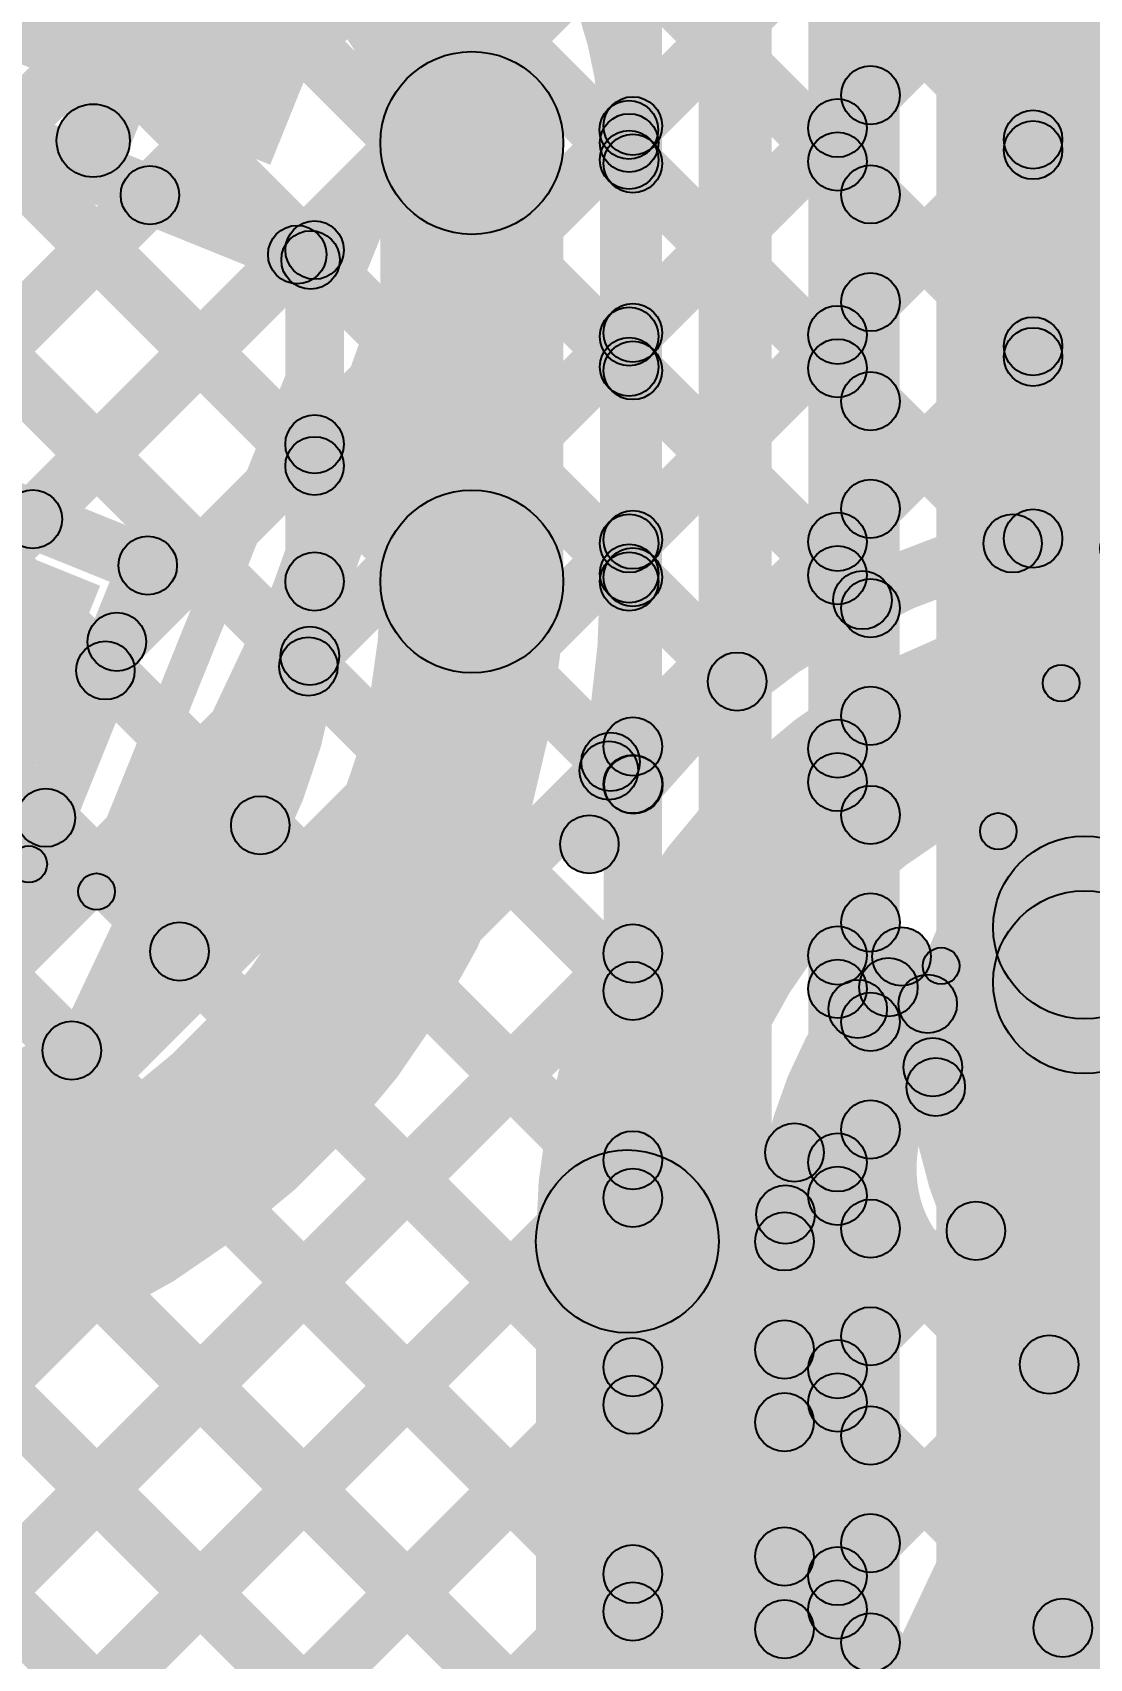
# Model space of a CAD drawing. Header units: millimetres. Extents: x -2.17 to 2.17, y -2.17 to 2.17.
# Drawn here: x 1.3519 to 1.4964, y -0.7206 to -0.4983 of the extents above; entities that cross this region are included whole.
import ezdxf

# ---------------------------------------------------------------- set-up
doc = ezdxf.new("R2010")
doc.units = ezdxf.units.MM
doc.header["$MEASUREMENT"] = 0
for name, color, linetype in [('BottomLayer', 5, 'Continuous'), ('Mechanical2', 216, 'Continuous'), ('TopLayer', 1, 'Continuous'), ('TopOverlay', 2, 'Continuous'), ('TopPaste', 8, 'Continuous'), ('TopSolder', 216, 'Continuous')]:
    doc.layers.add(name, color=color, linetype=linetype)

# ---------------------------------------------------------------- blocks, each defined once
blk = doc.blocks.new('WS2812B_M____193')
at = {"layer": 'TopLayer'}
for points in [[(-0.09409, -0.01142), (-0.03504, -0.01142), (-0.03504, -0.05079), (-0.09409, -0.05079)], [(0.03504, -0.01142), (0.09409, -0.01142), (0.09409, -0.05079), (0.03504, -0.05079)]]:
    blk.add_hatch(color=1, dxfattribs=at).paths.add_polyline_path(points)
at = {"layer": 'TopOverlay'}
h = blk.add_hatch(color=2, dxfattribs=at)
edge = h.paths.add_edge_path()
edge.add_arc((-0.07, -0.06), 0.0025, 0, 360)
for points in [[(-0.0725, -0.06), (-0.0675, -0.06), (-0.0675, -0.07), (-0.0725, -0.07)], [(-0.07, -0.0725), (-0.07, -0.0675), (0.07, -0.0675), (0.07, -0.0725)]]:
    blk.add_hatch(color=2, dxfattribs=at).paths.add_polyline_path(points)
h = blk.add_hatch(color=2, dxfattribs=at)
edge = h.paths.add_edge_path()
edge.add_arc((-0.07, -0.07), 0.0025, 0, 360)
h = blk.add_hatch(color=2, dxfattribs=at)
edge = h.paths.add_edge_path()
edge.add_arc((-0.07, -0.07), 0.0025, 0, 360)
at = {"layer": 'TopPaste'}
for points in [[(-0.09409, -0.01142), (-0.03504, -0.01142), (-0.03504, -0.05079), (-0.09409, -0.05079)], [(0.03504, -0.01142), (0.09409, -0.01142), (0.09409, -0.05079), (0.03504, -0.05079)]]:
    blk.add_hatch(color=8, dxfattribs=at).paths.add_polyline_path(points)
at = {"layer": 'TopSolder'}
for points in [[(-0.09809, -0.00742), (-0.03104, -0.00742), (-0.03104, -0.05479), (-0.09809, -0.05479)], [(0.03104, -0.00742), (0.09809, -0.00742), (0.09809, -0.05479), (0.03104, -0.05479)]]:
    blk.add_hatch(color=216, dxfattribs=at).paths.add_polyline_path(points)
at = {"layer": 'TopOverlay'}
for centre in [(-0.07, -0.06), (-0.07, -0.07), (-0.07, -0.07)]:
    blk.add_circle(centre, 0.0025, dxfattribs=at)
blk = doc.blocks.new('C__0402_324')
at = {"layer": 'TopLayer'}
for points in [[(-0.0275, -0.0125), (-0.0275, 0.0125), (-0.0095, 0.0125), (-0.0095, -0.0125)], [(0.0095, -0.0125), (0.0095, 0.0125), (0.0275, 0.0125), (0.0275, -0.0125)]]:
    blk.add_hatch(color=1, dxfattribs=at).paths.add_polyline_path(points)
at = {"layer": 'TopOverlay'}
h = blk.add_hatch(color=2, dxfattribs=at)
edge = h.paths.add_edge_path()
edge.add_arc((-0.031, 0.016), 0.0025, 0, 360)
h = blk.add_hatch(color=2, dxfattribs=at)
edge = h.paths.add_edge_path()
edge.add_arc((-0.031, 0.016), 0.0025, 0, 360)
for points in [[(-0.011, 0.0185), (-0.011, 0.0135), (-0.031, 0.0135), (-0.031, 0.0185)], [(0.031, 0.0185), (0.031, 0.0135), (0.011, 0.0135), (0.011, 0.0185)], [(-0.0285, -0.016), (-0.0335, -0.016), (-0.0335, 0.016), (-0.0285, 0.016)], [(0.0335, -0.016), (0.0285, -0.016), (0.0285, 0.016), (0.0335, 0.016)], [(-0.011, -0.0135), (-0.011, -0.0185), (-0.031, -0.0185), (-0.031, -0.0135)], [(0.031, -0.0135), (0.031, -0.0185), (0.011, -0.0185), (0.011, -0.0135)]]:
    blk.add_hatch(color=2, dxfattribs=at).paths.add_polyline_path(points)
h = blk.add_hatch(color=2, dxfattribs=at)
edge = h.paths.add_edge_path()
edge.add_arc((-0.011, 0.016), 0.0025, 0, 360)
h = blk.add_hatch(color=2, dxfattribs=at)
edge = h.paths.add_edge_path()
edge.add_arc((0.011, 0.016), 0.0025, 0, 360)
h = blk.add_hatch(color=2, dxfattribs=at)
edge = h.paths.add_edge_path()
edge.add_arc((0.031, 0.016), 0.0025, 0, 360)
h = blk.add_hatch(color=2, dxfattribs=at)
edge = h.paths.add_edge_path()
edge.add_arc((0.031, 0.016), 0.0025, 0, 360)
h = blk.add_hatch(color=2, dxfattribs=at)
edge = h.paths.add_edge_path()
edge.add_arc((-0.031, -0.016), 0.0025, 0, 360)
h = blk.add_hatch(color=2, dxfattribs=at)
edge = h.paths.add_edge_path()
edge.add_arc((-0.031, -0.016), 0.0025, 0, 360)
h = blk.add_hatch(color=2, dxfattribs=at)
edge = h.paths.add_edge_path()
edge.add_arc((-0.011, -0.016), 0.0025, 0, 360)
h = blk.add_hatch(color=2, dxfattribs=at)
edge = h.paths.add_edge_path()
edge.add_arc((0.011, -0.016), 0.0025, 0, 360)
h = blk.add_hatch(color=2, dxfattribs=at)
edge = h.paths.add_edge_path()
edge.add_arc((0.031, -0.016), 0.0025, 0, 360)
h = blk.add_hatch(color=2, dxfattribs=at)
edge = h.paths.add_edge_path()
edge.add_arc((0.031, -0.016), 0.0025, 0, 360)
at = {"layer": 'TopPaste'}
for points in [[(-0.0275, -0.0125), (-0.0275, 0.0125), (-0.0095, 0.0125), (-0.0095, -0.0125)], [(0.0095, -0.0125), (0.0095, 0.0125), (0.0275, 0.0125), (0.0275, -0.0125)]]:
    blk.add_hatch(color=8, dxfattribs=at).paths.add_polyline_path(points)
at = {"layer": 'TopSolder'}
for points in [[(-0.02986, -0.01486), (-0.02986, 0.01486), (-0.00714, 0.01486), (-0.00714, -0.01486)], [(0.00714, -0.01486), (0.00714, 0.01486), (0.02986, 0.01486), (0.02986, -0.01486)]]:
    blk.add_hatch(color=216, dxfattribs=at).paths.add_polyline_path(points)
at = {"layer": 'TopOverlay'}
for centre in [(-0.031, 0.016), (-0.031, 0.016), (-0.011, 0.016), (0.011, 0.016), (0.031, 0.016), (0.031, 0.016), (-0.031, -0.016), (-0.031, -0.016), (-0.011, -0.016), (0.011, -0.016), (0.031, -0.016), (0.031, -0.016)]:
    blk.add_circle(centre, 0.0025, dxfattribs=at)

msp = doc.modelspace()

# ---------------------------------------------------------------- hatches: boundary and pattern name
at = {"layer": 'BottomLayer'}
for points in [[(1.438, -0.77061), (1.43, -0.77061), (1.43, 0.08567), (1.438, 0.08567)], [(1.453, -0.77061), (1.443, -0.77061), (1.443, 0.08567), (1.453, 0.08567)], [(1.466, -0.77061), (1.458, -0.77061), (1.458, -0.23498), (1.466, -0.23498)], [(1.17178, -0.25961), (1.17743, -0.25396), (1.43683, -0.51335), (1.43117, -0.51901)], [(1.16866, -0.28478), (1.17432, -0.27913), (1.43683, -0.54164), (1.43117, -0.54729)], [(1.15497, -0.29938), (1.16063, -0.29372), (1.43683, -0.56992), (1.43117, -0.57558)], [(1.13075, -0.30344), (1.1364, -0.29778), (1.43683, -0.59821), (1.43117, -0.60386)], [(1.10329, -0.30426), (1.10895, -0.29861), (1.43683, -0.62649), (1.43117, -0.63215)], [(1.07233, -0.32987), (1.07799, -0.32422), (1.43683, -0.68306), (1.43117, -0.68872)], [(1.10061, -0.32987), (1.10627, -0.32422), (1.43683, -0.65477), (1.43117, -0.66043)], [(1.06606, -0.35188), (1.07171, -0.34623), (1.43683, -0.71134), (1.43117, -0.717)], [(1.05333, -0.36745), (1.05899, -0.36179), (1.43683, -0.73963), (1.43117, -0.74528)], [(1.00176, -0.37244), (1.00741, -0.36678), (1.43318, -0.79255), (1.42753, -0.79821)], [(1.03004, -0.37244), (1.0357, -0.36678), (1.43683, -0.76791), (1.43117, -0.77357)], [(1.13643, -0.72943), (1.13077, -0.72377), (1.43117, -0.42337), (1.43683, -0.42903)], [(1.08983, -0.80431), (1.08417, -0.79865), (1.43117, -0.45165), (1.43683, -0.45731)], [(1.4705, -1.35561), (1.4625, -1.35561), (1.4625, -0.47361), (1.4705, -0.47361)], [(1.5005, -1.35561), (1.4755, -1.35561), (1.4755, -0.47361), (1.5005, -0.47361)], [(1.08976, -0.83266), (1.0841, -0.827), (1.43117, -0.47994), (1.43683, -0.48559)], [(1.46483, -0.51416), (1.45917, -0.50851), (1.46367, -0.50401), (1.46933, -0.50966)], [(1.09127, -0.85944), (1.08561, -0.85378), (1.43117, -0.50822), (1.43683, -0.51388)], [(1.45917, -0.51873), (1.46483, -0.51307), (1.46933, -0.51757), (1.46367, -0.52323)], [(1.46483, -0.54245), (1.45917, -0.53679), (1.46367, -0.53229), (1.46933, -0.53795)], [(1.11955, -0.85944), (1.1139, -0.85378), (1.43117, -0.53651), (1.43683, -0.54216)], [(1.45917, -0.54701), (1.46483, -0.54135), (1.46933, -0.54585), (1.46367, -0.55151)], [(1.46483, -0.57073), (1.45917, -0.56507), (1.46367, -0.56057), (1.46933, -0.56623)], [(1.14784, -0.85944), (1.14218, -0.85378), (1.43117, -0.56479), (1.43683, -0.57045)], [(1.45917, -0.57529), (1.46483, -0.56964), (1.46933, -0.57414), (1.46367, -0.57979)], [(1.46483, -0.59902), (1.45917, -0.59336), (1.46367, -0.58886), (1.46933, -0.59452)], [(1.17612, -0.85944), (1.17046, -0.85378), (1.43117, -0.59307), (1.43683, -0.59873)], [(1.45917, -0.60358), (1.46483, -0.59792), (1.46933, -0.60242), (1.46367, -0.60808)], [(1.46483, -0.6273), (1.45917, -0.62164), (1.46367, -0.61714), (1.46933, -0.6228)], [(1.2044, -0.85944), (1.19875, -0.85378), (1.43117, -0.62136), (1.43683, -0.62702)], [(1.45917, -0.63186), (1.46483, -0.62621), (1.46933, -0.63071), (1.46367, -0.63636)], [(1.46483, -0.65558), (1.45917, -0.64993), (1.46367, -0.64543), (1.46933, -0.65108)], [(1.23269, -0.85944), (1.22703, -0.85378), (1.43117, -0.64964), (1.43683, -0.6553)], [(1.45917, -0.66015), (1.46483, -0.65449), (1.46933, -0.65899), (1.46367, -0.66465)], [(1.46483, -0.68387), (1.45917, -0.67821), (1.46367, -0.67371), (1.46933, -0.67937)], [(1.26097, -0.85944), (1.25532, -0.85378), (1.43117, -0.67793), (1.43683, -0.68358)], [(1.45917, -0.68843), (1.46483, -0.68277), (1.46933, -0.68727), (1.46367, -0.69293)], [(1.46483, -0.71215), (1.45917, -0.7065), (1.46367, -0.702), (1.46933, -0.70765)], [(1.28926, -0.85944), (1.2836, -0.85378), (1.43117, -0.70621), (1.43683, -0.71187)], [(1.45917, -0.71672), (1.46483, -0.71106), (1.46933, -0.71556), (1.46367, -0.72122)]]:
    msp.add_hatch(color=5, dxfattribs=at).paths.add_polyline_path(points)
h = msp.add_hatch(color=5, dxfattribs=at)
edge = h.paths.add_edge_path()
edge.add_arc((1.4665, -0.50683), 0.004, 0, 360)
h = msp.add_hatch(color=5, dxfattribs=at)
edge = h.paths.add_edge_path()
edge.add_arc((1.434, -0.51105), 0.004, 0, 360)
h = msp.add_hatch(color=5, dxfattribs=at)
edge = h.paths.add_edge_path()
edge.add_arc((1.462, -0.51133), 0.004, 0, 360)
h = msp.add_hatch(color=5, dxfattribs=at)
edge = h.paths.add_edge_path()
edge.add_arc((1.434, -0.51618), 0.004, 0, 360)
h = msp.add_hatch(color=5, dxfattribs=at)
edge = h.paths.add_edge_path()
edge.add_arc((1.462, -0.5159), 0.004, 0, 360)
h = msp.add_hatch(color=5, dxfattribs=at)
edge = h.paths.add_edge_path()
edge.add_arc((1.4665, -0.5204), 0.004, 0, 360)
h = msp.add_hatch(color=5, dxfattribs=at)
edge = h.paths.add_edge_path()
edge.add_arc((1.4665, -0.53512), 0.004, 0, 360)
h = msp.add_hatch(color=5, dxfattribs=at)
edge = h.paths.add_edge_path()
edge.add_arc((1.434, -0.53933), 0.004, 0, 360)
h = msp.add_hatch(color=5, dxfattribs=at)
edge = h.paths.add_edge_path()
edge.add_arc((1.462, -0.53962), 0.004, 0, 360)
h = msp.add_hatch(color=5, dxfattribs=at)
edge = h.paths.add_edge_path()
edge.add_arc((1.462, -0.54418), 0.004, 0, 360)
h = msp.add_hatch(color=5, dxfattribs=at)
edge = h.paths.add_edge_path()
edge.add_arc((1.434, -0.54447), 0.004, 0, 360)
h = msp.add_hatch(color=5, dxfattribs=at)
edge = h.paths.add_edge_path()
edge.add_arc((1.4665, -0.54868), 0.004, 0, 360)
h = msp.add_hatch(color=5, dxfattribs=at)
edge = h.paths.add_edge_path()
edge.add_arc((1.4665, -0.5634), 0.004, 0, 360)
h = msp.add_hatch(color=5, dxfattribs=at)
edge = h.paths.add_edge_path()
edge.add_arc((1.434, -0.56762), 0.004, 0, 360)
h = msp.add_hatch(color=5, dxfattribs=at)
edge = h.paths.add_edge_path()
edge.add_arc((1.462, -0.5679), 0.004, 0, 360)
h = msp.add_hatch(color=5, dxfattribs=at)
edge = h.paths.add_edge_path()
edge.add_arc((1.434, -0.57275), 0.004, 0, 360)
h = msp.add_hatch(color=5, dxfattribs=at)
edge = h.paths.add_edge_path()
edge.add_arc((1.462, -0.57247), 0.004, 0, 360)
h = msp.add_hatch(color=5, dxfattribs=at)
edge = h.paths.add_edge_path()
edge.add_arc((1.4665, -0.57697), 0.004, 0, 360)
h = msp.add_hatch(color=5, dxfattribs=at)
edge = h.paths.add_edge_path()
edge.add_arc((1.4665, -0.59169), 0.004, 0, 360)
h = msp.add_hatch(color=5, dxfattribs=at)
edge = h.paths.add_edge_path()
edge.add_arc((1.434, -0.5959), 0.004, 0, 360)
h = msp.add_hatch(color=5, dxfattribs=at)
edge = h.paths.add_edge_path()
edge.add_arc((1.462, -0.59619), 0.004, 0, 360)
h = msp.add_hatch(color=5, dxfattribs=at)
edge = h.paths.add_edge_path()
edge.add_arc((1.434, -0.60103), 0.004, 0, 360)
h = msp.add_hatch(color=5, dxfattribs=at)
edge = h.paths.add_edge_path()
edge.add_arc((1.462, -0.60075), 0.004, 0, 360)
h = msp.add_hatch(color=5, dxfattribs=at)
edge = h.paths.add_edge_path()
edge.add_arc((1.4665, -0.60525), 0.004, 0, 360)
h = msp.add_hatch(color=5, dxfattribs=at)
edge = h.paths.add_edge_path()
edge.add_arc((1.4665, -0.61997), 0.004, 0, 360)
h = msp.add_hatch(color=5, dxfattribs=at)
edge = h.paths.add_edge_path()
edge.add_arc((1.434, -0.62419), 0.004, 0, 360)
h = msp.add_hatch(color=5, dxfattribs=at)
edge = h.paths.add_edge_path()
edge.add_arc((1.462, -0.62447), 0.004, 0, 360)
h = msp.add_hatch(color=5, dxfattribs=at)
edge = h.paths.add_edge_path()
edge.add_arc((1.434, -0.62932), 0.004, 0, 360)
h = msp.add_hatch(color=5, dxfattribs=at)
edge = h.paths.add_edge_path()
edge.add_arc((1.462, -0.62903), 0.004, 0, 360)
h = msp.add_hatch(color=5, dxfattribs=at)
edge = h.paths.add_edge_path()
edge.add_arc((1.4665, -0.63353), 0.004, 0, 360)
h = msp.add_hatch(color=5, dxfattribs=at)
edge = h.paths.add_edge_path()
edge.add_arc((1.4665, -0.64826), 0.004, 0, 360)
h = msp.add_hatch(color=5, dxfattribs=at)
edge = h.paths.add_edge_path()
edge.add_arc((1.434, -0.65247), 0.004, 0, 360)
h = msp.add_hatch(color=5, dxfattribs=at)
edge = h.paths.add_edge_path()
edge.add_arc((1.462, -0.65276), 0.004, 0, 360)
h = msp.add_hatch(color=5, dxfattribs=at)
edge = h.paths.add_edge_path()
edge.add_arc((1.434, -0.6576), 0.004, 0, 360)
h = msp.add_hatch(color=5, dxfattribs=at)
edge = h.paths.add_edge_path()
edge.add_arc((1.462, -0.65732), 0.004, 0, 360)
h = msp.add_hatch(color=5, dxfattribs=at)
edge = h.paths.add_edge_path()
edge.add_arc((1.4665, -0.66182), 0.004, 0, 360)
h = msp.add_hatch(color=5, dxfattribs=at)
edge = h.paths.add_edge_path()
edge.add_arc((1.4665, -0.67654), 0.004, 0, 360)
h = msp.add_hatch(color=5, dxfattribs=at)
edge = h.paths.add_edge_path()
edge.add_arc((1.434, -0.68076), 0.004, 0, 360)
h = msp.add_hatch(color=5, dxfattribs=at)
edge = h.paths.add_edge_path()
edge.add_arc((1.462, -0.68104), 0.004, 0, 360)
h = msp.add_hatch(color=5, dxfattribs=at)
edge = h.paths.add_edge_path()
edge.add_arc((1.434, -0.68589), 0.004, 0, 360)
h = msp.add_hatch(color=5, dxfattribs=at)
edge = h.paths.add_edge_path()
edge.add_arc((1.462, -0.6856), 0.004, 0, 360)
h = msp.add_hatch(color=5, dxfattribs=at)
edge = h.paths.add_edge_path()
edge.add_arc((1.4665, -0.6901), 0.004, 0, 360)
h = msp.add_hatch(color=5, dxfattribs=at)
edge = h.paths.add_edge_path()
edge.add_arc((1.4665, -0.70482), 0.004, 0, 360)
h = msp.add_hatch(color=5, dxfattribs=at)
edge = h.paths.add_edge_path()
edge.add_arc((1.434, -0.70904), 0.004, 0, 360)
h = msp.add_hatch(color=5, dxfattribs=at)
edge = h.paths.add_edge_path()
edge.add_arc((1.462, -0.70932), 0.004, 0, 360)
h = msp.add_hatch(color=5, dxfattribs=at)
edge = h.paths.add_edge_path()
edge.add_arc((1.434, -0.71417), 0.004, 0, 360)
h = msp.add_hatch(color=5, dxfattribs=at)
edge = h.paths.add_edge_path()
edge.add_arc((1.462, -0.71389), 0.004, 0, 360)
h = msp.add_hatch(color=5, dxfattribs=at)
edge = h.paths.add_edge_path()
edge.add_arc((1.4665, -0.71839), 0.004, 0, 360)
at = {"layer": 'TopLayer'}
for points in [[(1.49273, -0.56746), (1.48473, -0.56746), (1.48473, -0.4373), (1.49273, -0.4373)], [(1.4363, -0.51441), (1.43064, -0.50875), (1.4859, -0.45349), (1.49156, -0.45915)], [(1.44423, -0.4755), (1.44989, -0.46984), (1.49156, -0.51151), (1.4859, -0.51717)], [(1.36485, -0.51492), (1.35558, -0.51117), (1.37039, -0.47452), (1.37966, -0.47827)], [(1.28428, -0.48526), (1.28994, -0.4796), (1.39246, -0.58213), (1.38681, -0.58778)], [(1.42722, -0.48677), (1.43288, -0.48112), (1.49156, -0.5398), (1.4859, -0.54545)], [(1.43633, -0.54266), (1.43067, -0.53701), (1.4859, -0.48178), (1.49156, -0.48743)], [(1.32599, -0.50784), (1.32899, -0.50043), (1.39145, -0.52566), (1.38845, -0.53308)], [(1.34079, -0.51348), (1.34645, -0.50783), (1.39333, -0.55471), (1.38767, -0.56036)], [(1.43633, -0.57095), (1.43067, -0.56529), (1.4859, -0.51006), (1.49156, -0.51572)], [(1.4245, -0.57334), (1.3995, -0.57334), (1.3995, -0.51337), (1.4245, -0.51337)], [(1.4375, -0.57334), (1.4295, -0.57334), (1.4295, -0.51337), (1.4375, -0.51337)], [(1.43067, -0.51851), (1.43633, -0.51285), (1.48877, -0.56529), (1.48311, -0.57095)], [(1.33465, -0.55949), (1.32899, -0.55383), (1.36516, -0.51767), (1.37081, -0.52333)], [(1.35479, -0.56763), (1.34914, -0.56197), (1.3853, -0.52581), (1.39096, -0.53146)], [(1.3945, -0.57334), (1.3865, -0.57334), (1.3865, -0.52801), (1.3945, -0.52801)], [(1.43355, -0.60201), (1.42789, -0.59636), (1.4859, -0.53835), (1.49156, -0.544)], [(1.43067, -0.54679), (1.43633, -0.54114), (1.46824, -0.57304), (1.46258, -0.5787)], [(1.31299, -0.55337), (1.31599, -0.54595), (1.36918, -0.56744), (1.36618, -0.57486)], [(1.36629, -0.58442), (1.36063, -0.57876), (1.38767, -0.55172), (1.39333, -0.55738)], [(1.34252, -0.64409), (1.33511, -0.6411), (1.36397, -0.56965), (1.37139, -0.57265)], [(1.43067, -0.57508), (1.43633, -0.56942), (1.4511, -0.58419), (1.44544, -0.58985)], [(1.34712, -0.63187), (1.34146, -0.62622), (1.38701, -0.58067), (1.39267, -0.58632)], [(1.35906, -0.58832), (1.36471, -0.58266), (1.3859, -0.60384), (1.38024, -0.6095)], [(1.42814, -0.60083), (1.4338, -0.59518), (1.43691, -0.59829), (1.43125, -0.60394)], [(1.35092, -0.60846), (1.35658, -0.60281), (1.37486, -0.62109), (1.3692, -0.62675)], [(1.50827, -0.62812), (1.48327, -0.62812), (1.48327, -0.62064), (1.50827, -0.62064)], [(1.34278, -0.62861), (1.34844, -0.62295), (1.36011, -0.63463), (1.35446, -0.64029)], [(1.47263, -0.63037), (1.46527, -0.62725), (1.46705, -0.62303), (1.47442, -0.62616)], [(1.46738, -0.63249), (1.47051, -0.62513), (1.47588, -0.62741), (1.47276, -0.63477)], [(1.46192, -0.63461), (1.46758, -0.62896), (1.47824, -0.63962), (1.47259, -0.64528)], [(1.4577, -0.66271), (1.45204, -0.65706), (1.47219, -0.63691), (1.47785, -0.64256)], [(1.45327, -0.65424), (1.45892, -0.64859), (1.51036, -0.70002), (1.5047, -0.70568)], [(1.45758, -0.69112), (1.45192, -0.68546), (1.47809, -0.65929), (1.48375, -0.66495)], [(1.44575, -0.75559), (1.42075, -0.75559), (1.42075, -0.66356), (1.44575, -0.66356)], [(1.45875, -0.74144), (1.45075, -0.74144), (1.45075, -0.66356), (1.45875, -0.66356)], [(1.45192, -0.68118), (1.45758, -0.67552), (1.49563, -0.71357), (1.48997, -0.71923)], [(1.45758, -0.7194), (1.45192, -0.71375), (1.48811, -0.67756), (1.49377, -0.68321)], [(1.45974, -0.74552), (1.45409, -0.73987), (1.50145, -0.69251), (1.5071, -0.69816)], [(1.45192, -0.70947), (1.45758, -0.70381), (1.48334, -0.72957), (1.47768, -0.73522)]]:
    msp.add_hatch(color=1, dxfattribs=at).paths.add_polyline_path(points)
h = msp.add_hatch(color=1, dxfattribs=at)
edge = h.paths.add_edge_path()
edge.add_arc((1.412, -0.51337), 0.0125, 0, 360)
h = msp.add_hatch(color=1, dxfattribs=at)
edge = h.paths.add_edge_path()
edge.add_arc((1.412, -0.51337), 0.0125, 0, 360)
h = msp.add_hatch(color=1, dxfattribs=at)
edge = h.paths.add_edge_path()
edge.add_arc((1.36022, -0.51305), 0.005, 0, 360)
h = msp.add_hatch(color=1, dxfattribs=at)
edge = h.paths.add_edge_path()
edge.add_arc((1.43347, -0.51158), 0.004, 0, 360)
h = msp.add_hatch(color=1, dxfattribs=at)
edge = h.paths.add_edge_path()
edge.add_arc((1.48873, -0.51289), 0.004, 0, 360)
h = msp.add_hatch(color=1, dxfattribs=at)
edge = h.paths.add_edge_path()
edge.add_arc((1.4335, -0.51337), 0.004, 0, 360)
h = msp.add_hatch(color=1, dxfattribs=at)
edge = h.paths.add_edge_path()
edge.add_arc((1.4335, -0.51337), 0.004, 0, 360)
h = msp.add_hatch(color=1, dxfattribs=at)
edge = h.paths.add_edge_path()
edge.add_arc((1.48873, -0.51434), 0.004, 0, 360)
h = msp.add_hatch(color=1, dxfattribs=at)
edge = h.paths.add_edge_path()
edge.add_arc((1.4335, -0.51568), 0.004, 0, 360)
h = msp.add_hatch(color=1, dxfattribs=at)
edge = h.paths.add_edge_path()
edge.add_arc((1.36798, -0.5205), 0.004, 0, 360)
h = msp.add_hatch(color=1, dxfattribs=at)
edge = h.paths.add_edge_path()
edge.add_arc((1.38813, -0.52864), 0.004, 0, 360)
h = msp.add_hatch(color=1, dxfattribs=at)
edge = h.paths.add_edge_path()
edge.add_arc((1.3905, -0.52801), 0.004, 0, 360)
h = msp.add_hatch(color=1, dxfattribs=at)
edge = h.paths.add_edge_path()
edge.add_arc((1.38995, -0.52937), 0.004, 0, 360)
h = msp.add_hatch(color=1, dxfattribs=at)
edge = h.paths.add_edge_path()
edge.add_arc((1.4335, -0.53983), 0.004, 0, 360)
h = msp.add_hatch(color=1, dxfattribs=at)
edge = h.paths.add_edge_path()
edge.add_arc((1.48873, -0.54117), 0.004, 0, 360)
h = msp.add_hatch(color=1, dxfattribs=at)
edge = h.paths.add_edge_path()
edge.add_arc((1.4335, -0.54397), 0.004, 0, 360)
h = msp.add_hatch(color=1, dxfattribs=at)
edge = h.paths.add_edge_path()
edge.add_arc((1.48873, -0.54263), 0.004, 0, 360)
h = msp.add_hatch(color=1, dxfattribs=at)
edge = h.paths.add_edge_path()
edge.add_arc((1.3905, -0.55455), 0.004, 0, 360)
h = msp.add_hatch(color=1, dxfattribs=at)
edge = h.paths.add_edge_path()
edge.add_arc((1.3905, -0.55753), 0.004, 0, 360)
h = msp.add_hatch(color=1, dxfattribs=at)
edge = h.paths.add_edge_path()
edge.add_arc((1.35196, -0.5648), 0.004, 0, 360)
h = msp.add_hatch(color=1, dxfattribs=at)
edge = h.paths.add_edge_path()
edge.add_arc((1.412, -0.57334), 0.0125, 0, 360)
h = msp.add_hatch(color=1, dxfattribs=at)
edge = h.paths.add_edge_path()
edge.add_arc((1.412, -0.57334), 0.0125, 0, 360)
h = msp.add_hatch(color=1, dxfattribs=at)
edge = h.paths.add_edge_path()
edge.add_arc((1.4335, -0.56812), 0.004, 0, 360)
h = msp.add_hatch(color=1, dxfattribs=at)
edge = h.paths.add_edge_path()
edge.add_arc((1.48594, -0.56812), 0.004, 0, 360)
h = msp.add_hatch(color=1, dxfattribs=at)
edge = h.paths.add_edge_path()
edge.add_arc((1.48873, -0.56746), 0.004, 0, 360)
h = msp.add_hatch(color=1, dxfattribs=at)
edge = h.paths.add_edge_path()
edge.add_arc((1.48873, -0.56746), 0.004, 0, 360)
h = msp.add_hatch(color=1, dxfattribs=at)
edge = h.paths.add_edge_path()
edge.add_arc((1.36768, -0.57115), 0.004, 0, 360)
h = msp.add_hatch(color=1, dxfattribs=at)
edge = h.paths.add_edge_path()
edge.add_arc((1.36768, -0.57115), 0.004, 0, 360)
h = msp.add_hatch(color=1, dxfattribs=at)
edge = h.paths.add_edge_path()
edge.add_arc((1.4335, -0.57225), 0.004, 0, 360)
h = msp.add_hatch(color=1, dxfattribs=at)
edge = h.paths.add_edge_path()
edge.add_arc((1.3905, -0.57334), 0.004, 0, 360)
h = msp.add_hatch(color=1, dxfattribs=at)
edge = h.paths.add_edge_path()
edge.add_arc((1.3905, -0.57334), 0.004, 0, 360)
h = msp.add_hatch(color=1, dxfattribs=at)
edge = h.paths.add_edge_path()
edge.add_arc((1.4335, -0.57334), 0.004, 0, 360)
h = msp.add_hatch(color=1, dxfattribs=at)
edge = h.paths.add_edge_path()
edge.add_arc((1.4335, -0.57334), 0.004, 0, 360)
h = msp.add_hatch(color=1, dxfattribs=at)
edge = h.paths.add_edge_path()
edge.add_arc((1.46541, -0.57587), 0.004, 0, 360)
h = msp.add_hatch(color=1, dxfattribs=at)
edge = h.paths.add_edge_path()
edge.add_arc((1.36346, -0.58159), 0.004, 0, 360)
h = msp.add_hatch(color=1, dxfattribs=at)
edge = h.paths.add_edge_path()
edge.add_arc((1.38984, -0.58349), 0.004, 0, 360)
h = msp.add_hatch(color=1, dxfattribs=at)
edge = h.paths.add_edge_path()
edge.add_arc((1.36189, -0.58549), 0.004, 0, 360)
h = msp.add_hatch(color=1, dxfattribs=at)
edge = h.paths.add_edge_path()
edge.add_arc((1.38964, -0.58495), 0.004, 0, 360)
h = msp.add_hatch(color=1, dxfattribs=at)
edge = h.paths.add_edge_path()
edge.add_arc((1.44827, -0.58702), 0.004, 0, 360)
h = msp.add_hatch(color=1, dxfattribs=at)
edge = h.paths.add_edge_path()
edge.add_arc((1.43072, -0.59918), 0.004, 0, 360)
h = msp.add_hatch(color=1, dxfattribs=at)
edge = h.paths.add_edge_path()
edge.add_arc((1.43097, -0.598), 0.004, 0, 360)
h = msp.add_hatch(color=1, dxfattribs=at)
edge = h.paths.add_edge_path()
edge.add_arc((1.43408, -0.60111), 0.004, 0, 360)
h = msp.add_hatch(color=1, dxfattribs=at)
edge = h.paths.add_edge_path()
edge.add_arc((1.35375, -0.60563), 0.004, 0, 360)
h = msp.add_hatch(color=1, dxfattribs=at)
edge = h.paths.add_edge_path()
edge.add_arc((1.38307, -0.60667), 0.004, 0, 360)
h = msp.add_hatch(color=1, dxfattribs=at)
edge = h.paths.add_edge_path()
edge.add_arc((1.42806, -0.60927), 0.004, 0, 360)
h = msp.add_hatch(color=1, dxfattribs=at)
edge = h.paths.add_edge_path()
edge.add_arc((1.42806, -0.60927), 0.004, 0, 360)
h = msp.add_hatch(color=1, dxfattribs=at)
edge = h.paths.add_edge_path()
edge.add_arc((1.49577, -0.62064), 0.0125, 0, 360)
h = msp.add_hatch(color=1, dxfattribs=at)
edge = h.paths.add_edge_path()
edge.add_arc((1.49577, -0.62812), 0.0125, 0, 360)
h = msp.add_hatch(color=1, dxfattribs=at)
edge = h.paths.add_edge_path()
edge.add_arc((1.49577, -0.62812), 0.0125, 0, 360)
h = msp.add_hatch(color=1, dxfattribs=at)
edge = h.paths.add_edge_path()
edge.add_arc((1.37203, -0.62392), 0.004, 0, 360)
h = msp.add_hatch(color=1, dxfattribs=at)
edge = h.paths.add_edge_path()
edge.add_arc((1.47074, -0.6246), 0.004, 0, 360)
h = msp.add_hatch(color=1, dxfattribs=at)
edge = h.paths.add_edge_path()
edge.add_arc((1.47074, -0.6246), 0.004, 0, 360)
h = msp.add_hatch(color=1, dxfattribs=at)
edge = h.paths.add_edge_path()
edge.add_arc((1.46895, -0.62881), 0.004, 0, 360)
h = msp.add_hatch(color=1, dxfattribs=at)
edge = h.paths.add_edge_path()
edge.add_arc((1.46895, -0.62881), 0.004, 0, 360)
h = msp.add_hatch(color=1, dxfattribs=at)
edge = h.paths.add_edge_path()
edge.add_arc((1.46475, -0.63178), 0.004, 0, 360)
h = msp.add_hatch(color=1, dxfattribs=at)
edge = h.paths.add_edge_path()
edge.add_arc((1.47432, -0.63109), 0.004, 0, 360)
h = msp.add_hatch(color=1, dxfattribs=at)
edge = h.paths.add_edge_path()
edge.add_arc((1.47432, -0.63109), 0.004, 0, 360)
h = msp.add_hatch(color=1, dxfattribs=at)
edge = h.paths.add_edge_path()
edge.add_arc((1.35729, -0.63746), 0.004, 0, 360)
h = msp.add_hatch(color=1, dxfattribs=at)
edge = h.paths.add_edge_path()
edge.add_arc((1.47502, -0.63973), 0.004, 0, 360)
h = msp.add_hatch(color=1, dxfattribs=at)
edge = h.paths.add_edge_path()
edge.add_arc((1.47542, -0.64245), 0.004, 0, 360)
h = msp.add_hatch(color=1, dxfattribs=at)
edge = h.paths.add_edge_path()
edge.add_arc((1.4561, -0.65141), 0.004, 0, 360)
h = msp.add_hatch(color=1, dxfattribs=at)
edge = h.paths.add_edge_path()
edge.add_arc((1.43325, -0.66356), 0.0125, 0, 360)
h = msp.add_hatch(color=1, dxfattribs=at)
edge = h.paths.add_edge_path()
edge.add_arc((1.43325, -0.66356), 0.0125, 0, 360)
h = msp.add_hatch(color=1, dxfattribs=at)
edge = h.paths.add_edge_path()
edge.add_arc((1.45487, -0.65988), 0.004, 0, 360)
h = msp.add_hatch(color=1, dxfattribs=at)
edge = h.paths.add_edge_path()
edge.add_arc((1.45475, -0.66356), 0.004, 0, 360)
h = msp.add_hatch(color=1, dxfattribs=at)
edge = h.paths.add_edge_path()
edge.add_arc((1.45475, -0.66356), 0.004, 0, 360)
h = msp.add_hatch(color=1, dxfattribs=at)
edge = h.paths.add_edge_path()
edge.add_arc((1.48092, -0.66212), 0.004, 0, 360)
h = msp.add_hatch(color=1, dxfattribs=at)
edge = h.paths.add_edge_path()
edge.add_arc((1.45475, -0.67835), 0.004, 0, 360)
h = msp.add_hatch(color=1, dxfattribs=at)
edge = h.paths.add_edge_path()
edge.add_arc((1.49094, -0.68039), 0.004, 0, 360)
h = msp.add_hatch(color=1, dxfattribs=at)
edge = h.paths.add_edge_path()
edge.add_arc((1.45475, -0.68829), 0.004, 0, 360)
h = msp.add_hatch(color=1, dxfattribs=at)
edge = h.paths.add_edge_path()
edge.add_arc((1.45475, -0.70664), 0.004, 0, 360)
h = msp.add_hatch(color=1, dxfattribs=at)
edge = h.paths.add_edge_path()
edge.add_arc((1.45475, -0.71657), 0.004, 0, 360)
h = msp.add_hatch(color=1, dxfattribs=at)
edge = h.paths.add_edge_path()
edge.add_arc((1.4928, -0.7164), 0.004, 0, 360)

# ---------------------------------------------------------------- linework, layer by layer
at = {"layer": 'BottomLayer'}
for centre in [(1.4665, -0.50683), (1.434, -0.51105), (1.462, -0.51133), (1.434, -0.51618), (1.462, -0.5159), (1.4665, -0.5204), (1.4665, -0.53512), (1.434, -0.53933), (1.462, -0.53962), (1.462, -0.54418), (1.434, -0.54447), (1.4665, -0.54868), (1.4665, -0.5634), (1.434, -0.56762), (1.462, -0.5679), (1.434, -0.57275), (1.462, -0.57247), (1.4665, -0.57697), (1.4665, -0.59169), (1.434, -0.5959), (1.462, -0.59619), (1.434, -0.60103), (1.462, -0.60075), (1.4665, -0.60525), (1.4665, -0.61997), (1.434, -0.62419), (1.462, -0.62447), (1.434, -0.62932), (1.462, -0.62903), (1.4665, -0.63353), (1.4665, -0.64826), (1.434, -0.65247), (1.462, -0.65276), (1.434, -0.6576), (1.462, -0.65732), (1.4665, -0.66182), (1.4665, -0.67654), (1.434, -0.68076), (1.462, -0.68104), (1.434, -0.68589), (1.462, -0.6856), (1.4665, -0.6901), (1.4665, -0.70482), (1.434, -0.70904), (1.462, -0.70932), (1.434, -0.71417), (1.462, -0.71389), (1.4665, -0.71839)]:
    msp.add_circle(centre, 0.004, dxfattribs=at)
at = {"layer": 'Mechanical2', "const_width": 0.01}
for points in [[(2.16535, 0.001, 1), (-2.16535, 0.001, 1)], [(2.08135, -0.01, 1), (-2.04935, -0.01, 1)], [(1.84055, 0.001, 1), (-1.84055, 0.001, 1)], [(1.6437, 0.001, 1), (-1.6437, 0.001, 1)], [(1.50394, 0, 1), (-1.50394, 0, 1)]]:
    msp.add_lwpolyline(points, format="xyb", close=True, dxfattribs=at)
at = {"layer": 'TopLayer'}
for points, const_width in [([(1.37502, -0.4764, -0.414214), (1.412, -0.51337)], 0.025), ([(1.42657, -0.48575, -0.123593), (1.4335, -0.51337)], 0.008), ([(1.412, -0.57334, -0.414214), (1.312, -0.67334)], 0.025), ([(1.42806, -0.60927, -0.194096), (1.48873, -0.56746)], 0.008), ([(1.3905, -0.57334, -0.33505), (1.33351, -0.64883)], 0.008), ([(1.4335, -0.57334, -0.075211), (1.42806, -0.60927)], 0.008), ([(1.43325, -0.66356, -0.414214), (1.51023, -0.58658)], 0.025), ([(1.56456, -0.69691, -0.414214), (1.49577, -0.62812)], 0.025), ([(1.45475, -0.66356, -0.197159), (1.47074, -0.6246)], 0.008), ([(1.51063, -0.70053, -0.228271), (1.47432, -0.63109)], 0.008), ([(1.48356, -0.79547, -0.414214), (1.57914, -0.69989)], 0.025), ([(1.46206, -0.79547, -0.240926), (1.51063, -0.70053)], 0.008)]:
    msp.add_lwpolyline(points, format="xyb", dxfattribs=dict(at, const_width=const_width))
for centre, radius in [((1.412, -0.51337), 0.0125), ((1.412, -0.51337), 0.0125), ((1.36022, -0.51305), 0.005), ((1.43347, -0.51158), 0.004), ((1.48873, -0.51289), 0.004), ((1.4335, -0.51337), 0.004), ((1.4335, -0.51337), 0.004), ((1.48873, -0.51434), 0.004), ((1.4335, -0.51568), 0.004), ((1.36798, -0.5205), 0.004), ((1.38813, -0.52864), 0.004), ((1.3905, -0.52801), 0.004), ((1.38995, -0.52937), 0.004), ((1.4335, -0.53983), 0.004), ((1.48873, -0.54117), 0.004), ((1.4335, -0.54397), 0.004), ((1.48873, -0.54263), 0.004), ((1.3905, -0.55455), 0.004), ((1.3905, -0.55753), 0.004), ((1.35196, -0.5648), 0.004), ((1.412, -0.57334), 0.0125), ((1.412, -0.57334), 0.0125), ((1.4335, -0.56812), 0.004), ((1.48594, -0.56812), 0.004), ((1.48873, -0.56746), 0.004), ((1.48873, -0.56746), 0.004), ((1.36768, -0.57115), 0.004), ((1.36768, -0.57115), 0.004), ((1.4335, -0.57225), 0.004), ((1.3905, -0.57334), 0.004), ((1.3905, -0.57334), 0.004), ((1.4335, -0.57334), 0.004), ((1.4335, -0.57334), 0.004), ((1.46541, -0.57587), 0.004), ((1.36346, -0.58159), 0.004), ((1.38984, -0.58349), 0.004), ((1.36189, -0.58549), 0.004), ((1.38964, -0.58495), 0.004), ((1.44827, -0.58702), 0.004), ((1.43072, -0.59918), 0.004), ((1.43097, -0.598), 0.004), ((1.43408, -0.60111), 0.004), ((1.35375, -0.60563), 0.004), ((1.38307, -0.60667), 0.004), ((1.42806, -0.60927), 0.004), ((1.42806, -0.60927), 0.004), ((1.49577, -0.62064), 0.0125), ((1.49577, -0.62812), 0.0125), ((1.49577, -0.62812), 0.0125), ((1.37203, -0.62392), 0.004), ((1.47074, -0.6246), 0.004), ((1.47074, -0.6246), 0.004), ((1.46895, -0.62881), 0.004), ((1.46895, -0.62881), 0.004), ((1.46475, -0.63178), 0.004), ((1.47432, -0.63109), 0.004), ((1.47432, -0.63109), 0.004), ((1.35729, -0.63746), 0.004), ((1.47502, -0.63973), 0.004), ((1.47542, -0.64245), 0.004), ((1.4561, -0.65141), 0.004), ((1.43325, -0.66356), 0.0125), ((1.43325, -0.66356), 0.0125), ((1.45487, -0.65988), 0.004), ((1.45475, -0.66356), 0.004), ((1.45475, -0.66356), 0.004), ((1.48092, -0.66212), 0.004), ((1.45475, -0.67835), 0.004), ((1.49094, -0.68039), 0.004), ((1.45475, -0.68829), 0.004), ((1.45475, -0.70664), 0.004), ((1.45475, -0.71657), 0.004), ((1.4928, -0.7164), 0.004)]:
    msp.add_circle(centre, radius, dxfattribs=at)

# ---------------------------------------------------------------- block references
for name, p, rotation in [('WS2812B_M____193', (1.322, -0.52461), 68), ('C__0402_324', (1.503, -0.60361), 247)]:
    msp.add_blockref(name, p, dxfattribs=dict(rotation=rotation))

# ---------------------------------------------------------------- texts
at = {"layer": 'TopOverlay'}
msp.add_text('@', height=0.04, rotation=335, dxfattribs=at).set_placement((1.462, -0.65361))

doc.saveas('drawing.dxf')
